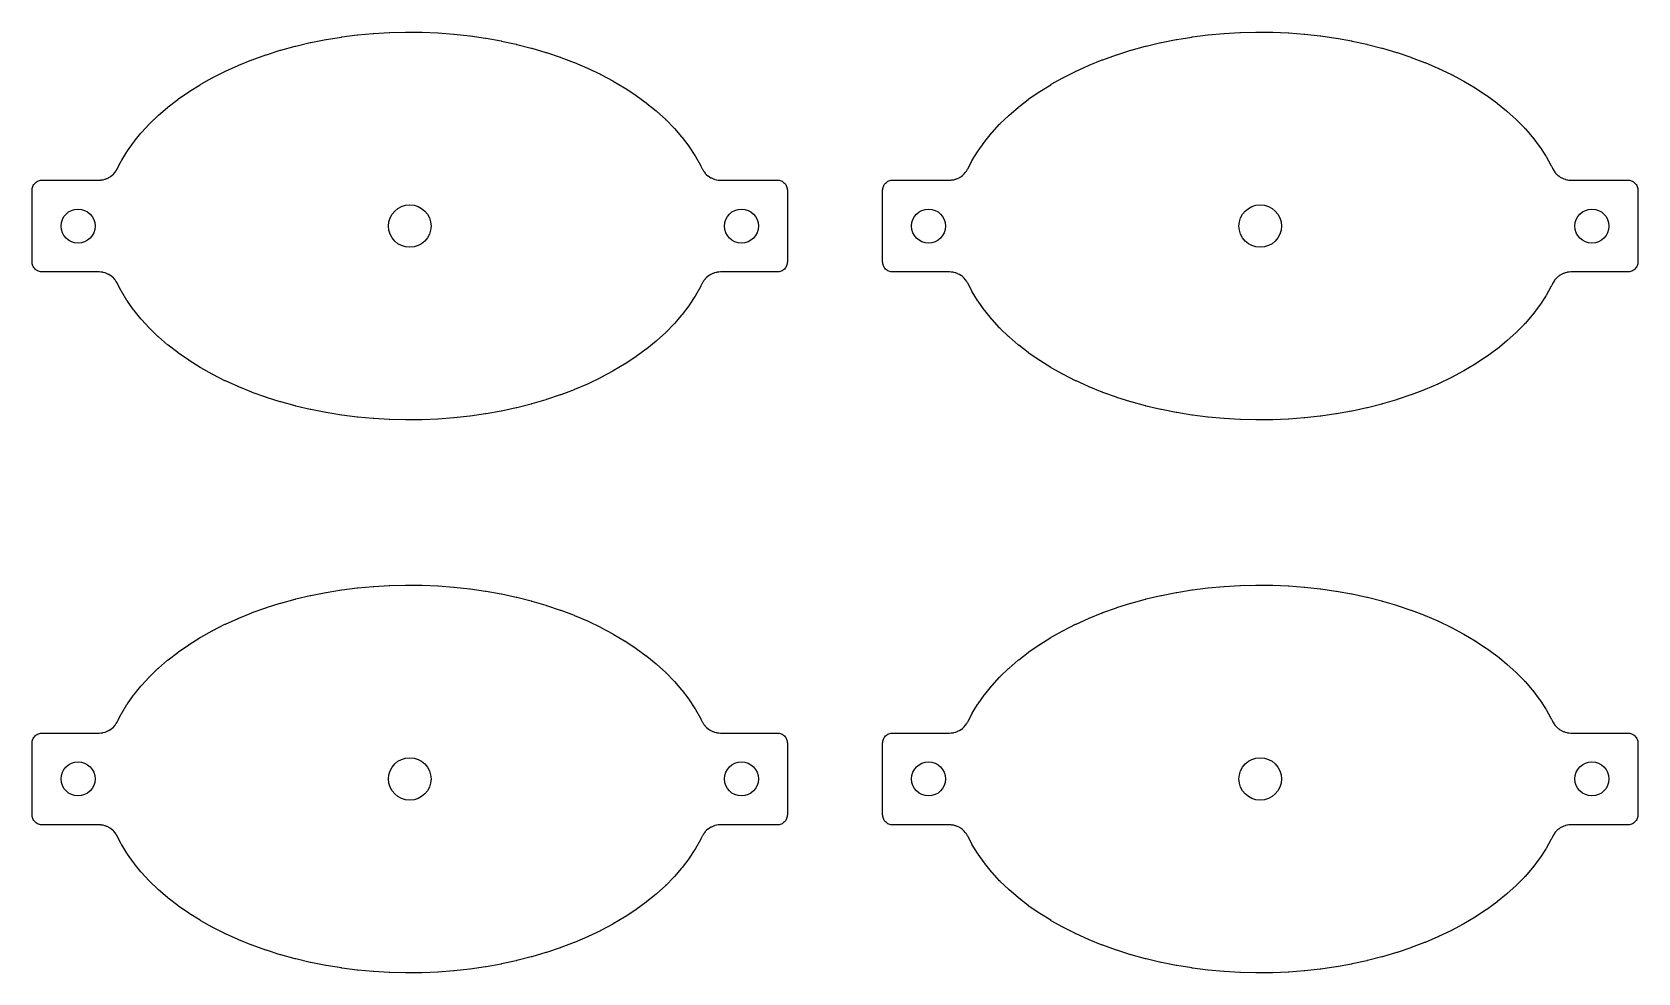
# Model space of a CAD drawing. Header units: millimetres. Extents: x 11 to 299, y 12 to 123.
# Drawn here: x 10.6 to 199.4, y 12.2 to 122.8 of the extents above; entities that cross this region are included whole.
import ezdxf

# ---------------------------------------------------------------- set-up
doc = ezdxf.new("R2010")
doc.units = ezdxf.units.MM
doc.layers.add('CUT', color=1, linetype='Continuous')

msp = doc.modelspace()

# ---------------------------------------------------------------- linework, layer by layer
at = {"layer": 'CUT'}
for points in [[(11.8, 94.6), (11.68, 94.61), (11.57, 94.62), (11.45, 94.65), (11.34, 94.69), (11.23, 94.74), (11.13, 94.8), (11.04, 94.87), (10.95, 94.95), (10.87, 95.04), (10.8, 95.13), (10.74, 95.23), (10.69, 95.34), (10.65, 95.45), (10.62, 95.57), (10.61, 95.68), (10.6, 95.8), (10.6, 104.2), (10.61, 104.32), (10.62, 104.43), (10.65, 104.55), (10.69, 104.66), (10.74, 104.77), (10.8, 104.87), (10.87, 104.96), (10.95, 105.05), (11.04, 105.13), (11.13, 105.2), (11.23, 105.26), (11.34, 105.31), (11.45, 105.35), (11.57, 105.38), (11.68, 105.39), (11.8, 105.4), (18.45, 105.4), (18.48, 105.4), (18.67, 105.41), (18.73, 105.42), (18.91, 105.44), (18.97, 105.45), (19.14, 105.5), (19.2, 105.52), (19.36, 105.58), (19.42, 105.6), (19.58, 105.68), (19.63, 105.71), (19.79, 105.8), (19.83, 105.83), (19.98, 105.94), (20.02, 105.98), (20.15, 106.1), (20.2, 106.14), (20.31, 106.28), (20.35, 106.32), (20.46, 106.47), (20.49, 106.52), (20.59, 106.68), (20.6, 106.71), (21.07, 107.62), (21.09, 107.65), (21.11, 107.69), (21.13, 107.73), (21.75, 108.74), (21.78, 108.78), (21.8, 108.81), (21.82, 108.84), (22.53, 109.84), (22.55, 109.88), (22.58, 109.91), (22.6, 109.94), (23.4, 110.92), (23.42, 110.95), (23.45, 110.98), (23.47, 111), (24.36, 111.96), (24.38, 111.99), (24.41, 112.01), (24.43, 112.04), (25.4, 112.97), (25.42, 113), (25.45, 113.02), (25.47, 113.04), (26.52, 113.95), (26.55, 113.97), (26.57, 113.99), (26.6, 114.01), (27.73, 114.88), (27.75, 114.9), (27.78, 114.92), (27.8, 114.94), (29.01, 115.77), (29.03, 115.79), (29.06, 115.81), (29.08, 115.82), (30.36, 116.62), (30.39, 116.64), (30.41, 116.65), (30.43, 116.67), (31.78, 117.42), (31.81, 117.44), (31.83, 117.45), (31.85, 117.46), (33.27, 118.18), (33.29, 118.19), (33.32, 118.2), (33.34, 118.21), (34.82, 118.88), (34.84, 118.89), (34.86, 118.9), (34.89, 118.91), (36.42, 119.53), (36.44, 119.54), (36.47, 119.55), (36.49, 119.55), (38.08, 120.12), (38.1, 120.13), (38.12, 120.14), (38.14, 120.14), (39.78, 120.66), (39.8, 120.67), (39.82, 120.67), (39.84, 120.68), (41.52, 121.14), (41.54, 121.15), (41.56, 121.15), (41.59, 121.16), (43.3, 121.56), (43.32, 121.57), (43.35, 121.57), (43.37, 121.58), (45.12, 121.92), (45.14, 121.93), (45.16, 121.93), (45.18, 121.93), (46.96, 122.22), (46.98, 122.23), (47, 122.23), (47.02, 122.23), (48.82, 122.46), (48.84, 122.46), (48.86, 122.47), (48.88, 122.47), (50.7, 122.64), (50.72, 122.64), (50.74, 122.64), (50.76, 122.64), (52.6, 122.75), (52.62, 122.75), (52.64, 122.75), (52.66, 122.75), (54.49, 122.8), (54.51, 122.8), (54.53, 122.8), (54.55, 122.8), (56.4, 122.78), (56.42, 122.78), (56.44, 122.78), (56.46, 122.78), (58.29, 122.7), (58.31, 122.7), (58.33, 122.7), (58.35, 122.7), (60.18, 122.56), (60.2, 122.56), (60.22, 122.56), (60.24, 122.56), (62.05, 122.36), (62.07, 122.36), (62.09, 122.35), (62.11, 122.35), (63.9, 122.09), (63.92, 122.09), (63.94, 122.08), (63.97, 122.08), (65.73, 121.76), (65.75, 121.76), (65.77, 121.75), (65.79, 121.75), (67.53, 121.37), (67.55, 121.37), (67.57, 121.36), (67.59, 121.36), (69.29, 120.93), (69.31, 120.92), (69.33, 120.91), (69.36, 120.91), (71.01, 120.42), (71.04, 120.41), (71.06, 120.41), (71.08, 120.4), (72.69, 119.86), (72.71, 119.85), (72.74, 119.84), (72.76, 119.83), (74.32, 119.24), (74.34, 119.23), (74.36, 119.22), (74.39, 119.21), (75.89, 118.57), (75.92, 118.56), (75.94, 118.55), (75.96, 118.53), (77.41, 117.84), (77.43, 117.83), (77.46, 117.82), (77.48, 117.81), (78.86, 117.07), (78.89, 117.06), (78.91, 117.04), (78.93, 117.03), (80.25, 116.25), (80.27, 116.24), (80.3, 116.22), (80.32, 116.2), (81.57, 115.38), (81.59, 115.37), (81.62, 115.35), (81.64, 115.33), (82.81, 114.48), (82.83, 114.46), (82.86, 114.44), (82.88, 114.42), (83.97, 113.53), (84, 113.51), (84.02, 113.49), (84.05, 113.47), (85.06, 112.55), (85.08, 112.52), (85.11, 112.5), (85.13, 112.47), (86.06, 111.53), (86.08, 111.5), (86.11, 111.47), (86.13, 111.45), (86.97, 110.47), (87, 110.45), (87.02, 110.42), (87.05, 110.39), (87.8, 109.39), (87.82, 109.36), (87.85, 109.33), (87.87, 109.3), (88.53, 108.29), (88.56, 108.25), (88.58, 108.22), (88.6, 108.18), (89.18, 107.16), (89.2, 107.12), (89.22, 107.08), (89.24, 107.04), (89.36, 106.79), (89.37, 106.76), (89.46, 106.6), (89.48, 106.55), (89.58, 106.41), (89.61, 106.37), (89.72, 106.23), (89.75, 106.19), (89.87, 106.07), (89.91, 106.03), (90.04, 105.92), (90.09, 105.89), (90.23, 105.79), (90.27, 105.76), (90.42, 105.68), (90.47, 105.65), (90.62, 105.58), (90.68, 105.56), (90.84, 105.5), (90.89, 105.49), (91.06, 105.45), (91.11, 105.44), (91.28, 105.41), (91.34, 105.41), (91.52, 105.4), (91.55, 105.4), (98.2, 105.4), (98.32, 105.39), (98.43, 105.38), (98.55, 105.35), (98.66, 105.31), (98.77, 105.26), (98.87, 105.2), (98.96, 105.13), (99.05, 105.05), (99.13, 104.96), (99.2, 104.87), (99.26, 104.77), (99.31, 104.66), (99.35, 104.55), (99.38, 104.43), (99.39, 104.32), (99.4, 104.2), (99.4, 95.8), (99.39, 95.68), (99.38, 95.57), (99.35, 95.45), (99.31, 95.34), (99.26, 95.23), (99.2, 95.13), (99.13, 95.04), (99.05, 94.95), (98.96, 94.87), (98.87, 94.8), (98.77, 94.74), (98.66, 94.69), (98.55, 94.65), (98.43, 94.62), (98.32, 94.61), (98.2, 94.6), (91.55, 94.6), (91.52, 94.6), (91.34, 94.59), (91.28, 94.59), (91.11, 94.56), (91.06, 94.55), (90.89, 94.51), (90.84, 94.5), (90.68, 94.44), (90.62, 94.42), (90.47, 94.35), (90.42, 94.32), (90.27, 94.24), (90.23, 94.21), (90.09, 94.11), (90.04, 94.08), (89.91, 93.97), (89.87, 93.93), (89.75, 93.81), (89.72, 93.77), (89.61, 93.63), (89.58, 93.59), (89.48, 93.45), (89.46, 93.4), (89.37, 93.24), (89.36, 93.21), (89.24, 92.96), (89.22, 92.92), (89.2, 92.88), (89.18, 92.84), (88.6, 91.82), (88.58, 91.78), (88.56, 91.75), (88.53, 91.71), (87.87, 90.7), (87.85, 90.67), (87.82, 90.64), (87.8, 90.61), (87.05, 89.61), (87.02, 89.58), (87, 89.55), (86.97, 89.53), (86.13, 88.55), (86.11, 88.53), (86.08, 88.5), (86.06, 88.47), (85.13, 87.53), (85.11, 87.5), (85.08, 87.48), (85.06, 87.45), (84.05, 86.53), (84.02, 86.51), (84, 86.49), (83.97, 86.47), (82.88, 85.58), (82.86, 85.56), (82.83, 85.54), (82.81, 85.52), (81.64, 84.67), (81.62, 84.65), (81.59, 84.63), (81.57, 84.62), (80.32, 83.8), (80.3, 83.78), (80.27, 83.76), (80.25, 83.75), (78.93, 82.97), (78.91, 82.96), (78.89, 82.94), (78.86, 82.93), (77.48, 82.19), (77.46, 82.18), (77.43, 82.17), (77.41, 82.16), (75.96, 81.47), (75.94, 81.45), (75.92, 81.44), (75.89, 81.43), (74.39, 80.79), (74.36, 80.78), (74.34, 80.77), (74.32, 80.76), (72.76, 80.17), (72.74, 80.16), (72.71, 80.15), (72.69, 80.14), (71.08, 79.6), (71.06, 79.59), (71.04, 79.59), (71.01, 79.58), (69.36, 79.09), (69.33, 79.09), (69.31, 79.08), (69.29, 79.07), (67.59, 78.64), (67.57, 78.64), (67.55, 78.63), (67.53, 78.63), (65.79, 78.25), (65.77, 78.25), (65.75, 78.24), (65.73, 78.24), (63.97, 77.92), (63.94, 77.92), (63.92, 77.91), (63.9, 77.91), (62.11, 77.65), (62.09, 77.65), (62.07, 77.64), (62.05, 77.64), (60.24, 77.44), (60.22, 77.44), (60.2, 77.44), (60.18, 77.44), (58.35, 77.3), (58.33, 77.3), (58.31, 77.3), (58.29, 77.3), (56.46, 77.22), (56.44, 77.22), (56.42, 77.22), (56.4, 77.22), (54.55, 77.2), (54.53, 77.2), (54.51, 77.2), (54.49, 77.2), (52.66, 77.25), (52.64, 77.25), (52.62, 77.25), (52.6, 77.25), (50.76, 77.36), (50.74, 77.36), (50.72, 77.36), (50.7, 77.36), (48.88, 77.53), (48.86, 77.53), (48.84, 77.54), (48.82, 77.54), (47.02, 77.77), (47, 77.77), (46.98, 77.77), (46.96, 77.78), (45.18, 78.07), (45.16, 78.07), (45.14, 78.07), (45.12, 78.08), (43.37, 78.42), (43.35, 78.43), (43.32, 78.43), (43.3, 78.44), (41.59, 78.84), (41.56, 78.85), (41.54, 78.85), (41.52, 78.86), (39.84, 79.32), (39.82, 79.33), (39.8, 79.33), (39.78, 79.34), (38.14, 79.86), (38.12, 79.86), (38.1, 79.87), (38.08, 79.88), (36.49, 80.45), (36.47, 80.45), (36.44, 80.46), (36.42, 80.47), (34.89, 81.09), (34.86, 81.1), (34.84, 81.11), (34.82, 81.12), (33.34, 81.79), (33.32, 81.8), (33.29, 81.81), (33.27, 81.82), (31.85, 82.54), (31.83, 82.55), (31.81, 82.56), (31.78, 82.58), (30.43, 83.33), (30.41, 83.35), (30.39, 83.36), (30.36, 83.38), (29.08, 84.18), (29.06, 84.19), (29.03, 84.21), (29.01, 84.23), (27.8, 85.06), (27.78, 85.08), (27.75, 85.1), (27.73, 85.12), (26.6, 85.99), (26.57, 86.01), (26.55, 86.03), (26.52, 86.05), (25.47, 86.96), (25.45, 86.98), (25.42, 87), (25.4, 87.03), (24.43, 87.96), (24.41, 87.99), (24.38, 88.01), (24.36, 88.04), (23.47, 89), (23.45, 89.02), (23.42, 89.05), (23.4, 89.08), (22.6, 90.06), (22.58, 90.09), (22.55, 90.12), (22.53, 90.16), (21.82, 91.16), (21.8, 91.19), (21.78, 91.22), (21.75, 91.26), (21.13, 92.27), (21.11, 92.31), (21.09, 92.35), (21.07, 92.38), (20.6, 93.29), (20.59, 93.32), (20.49, 93.48), (20.46, 93.53), (20.35, 93.68), (20.31, 93.72), (20.2, 93.86), (20.15, 93.9), (20.02, 94.02), (19.98, 94.06), (19.83, 94.17), (19.79, 94.2), (19.63, 94.29), (19.58, 94.32), (19.42, 94.4), (19.36, 94.42), (19.2, 94.48), (19.14, 94.5), (18.97, 94.55), (18.91, 94.56), (18.73, 94.58), (18.67, 94.59), (18.48, 94.6), (18.45, 94.6), (11.8, 94.6)], [(111.8, 94.6), (111.68, 94.61), (111.57, 94.62), (111.45, 94.65), (111.34, 94.69), (111.23, 94.74), (111.13, 94.8), (111.04, 94.87), (110.95, 94.95), (110.87, 95.04), (110.8, 95.13), (110.74, 95.23), (110.69, 95.34), (110.65, 95.45), (110.62, 95.57), (110.61, 95.68), (110.6, 95.8), (110.6, 104.2), (110.61, 104.32), (110.62, 104.43), (110.65, 104.55), (110.69, 104.66), (110.74, 104.77), (110.8, 104.87), (110.87, 104.96), (110.95, 105.05), (111.04, 105.13), (111.13, 105.2), (111.23, 105.26), (111.34, 105.31), (111.45, 105.35), (111.57, 105.38), (111.68, 105.39), (111.8, 105.4), (118.45, 105.4), (118.48, 105.4), (118.67, 105.41), (118.73, 105.42), (118.91, 105.44), (118.97, 105.45), (119.14, 105.5), (119.2, 105.52), (119.36, 105.58), (119.42, 105.6), (119.58, 105.68), (119.63, 105.71), (119.79, 105.8), (119.83, 105.83), (119.98, 105.94), (120.02, 105.98), (120.15, 106.1), (120.2, 106.14), (120.31, 106.28), (120.35, 106.32), (120.46, 106.47), (120.49, 106.52), (120.59, 106.68), (120.6, 106.71), (121.07, 107.62), (121.09, 107.65), (121.11, 107.69), (121.13, 107.73), (121.75, 108.74), (121.78, 108.78), (121.8, 108.81), (121.82, 108.84), (122.53, 109.84), (122.55, 109.88), (122.58, 109.91), (122.6, 109.94), (123.4, 110.92), (123.42, 110.95), (123.45, 110.98), (123.47, 111), (124.36, 111.96), (124.38, 111.99), (124.41, 112.01), (124.43, 112.04), (125.4, 112.97), (125.42, 113), (125.45, 113.02), (125.47, 113.04), (126.52, 113.95), (126.55, 113.97), (126.57, 113.99), (126.6, 114.01), (127.73, 114.88), (127.75, 114.9), (127.78, 114.92), (127.8, 114.94), (129.01, 115.77), (129.03, 115.79), (129.06, 115.81), (129.08, 115.82), (130.36, 116.62), (130.39, 116.64), (130.41, 116.65), (130.43, 116.67), (131.78, 117.42), (131.81, 117.44), (131.83, 117.45), (131.85, 117.46), (133.27, 118.18), (133.29, 118.19), (133.32, 118.2), (133.34, 118.21), (134.82, 118.88), (134.84, 118.89), (134.86, 118.9), (134.89, 118.91), (136.42, 119.53), (136.44, 119.54), (136.47, 119.55), (136.49, 119.55), (138.08, 120.12), (138.1, 120.13), (138.12, 120.14), (138.14, 120.14), (139.78, 120.66), (139.8, 120.67), (139.82, 120.67), (139.84, 120.68), (141.52, 121.14), (141.54, 121.15), (141.56, 121.15), (141.59, 121.16), (143.3, 121.56), (143.32, 121.57), (143.35, 121.57), (143.37, 121.58), (145.12, 121.92), (145.14, 121.93), (145.16, 121.93), (145.18, 121.93), (146.96, 122.22), (146.98, 122.23), (147, 122.23), (147.02, 122.23), (148.82, 122.46), (148.84, 122.46), (148.86, 122.47), (148.88, 122.47), (150.7, 122.64), (150.72, 122.64), (150.74, 122.64), (150.76, 122.64), (152.6, 122.75), (152.62, 122.75), (152.64, 122.75), (152.66, 122.75), (154.49, 122.8), (154.51, 122.8), (154.53, 122.8), (154.55, 122.8), (156.4, 122.78), (156.42, 122.78), (156.44, 122.78), (156.46, 122.78), (158.29, 122.7), (158.31, 122.7), (158.33, 122.7), (158.35, 122.7), (160.18, 122.56), (160.2, 122.56), (160.22, 122.56), (160.24, 122.56), (162.05, 122.36), (162.07, 122.36), (162.09, 122.35), (162.11, 122.35), (163.9, 122.09), (163.92, 122.09), (163.94, 122.08), (163.97, 122.08), (165.73, 121.76), (165.75, 121.76), (165.77, 121.75), (165.79, 121.75), (167.53, 121.37), (167.55, 121.37), (167.57, 121.36), (167.59, 121.36), (169.29, 120.93), (169.31, 120.92), (169.33, 120.91), (169.36, 120.91), (171.01, 120.42), (171.04, 120.41), (171.06, 120.41), (171.08, 120.4), (172.69, 119.86), (172.71, 119.85), (172.74, 119.84), (172.76, 119.83), (174.32, 119.24), (174.34, 119.23), (174.36, 119.22), (174.39, 119.21), (175.89, 118.57), (175.92, 118.56), (175.94, 118.55), (175.96, 118.53), (177.41, 117.84), (177.43, 117.83), (177.46, 117.82), (177.48, 117.81), (178.86, 117.07), (178.89, 117.06), (178.91, 117.04), (178.93, 117.03), (180.25, 116.25), (180.27, 116.24), (180.3, 116.22), (180.32, 116.2), (181.57, 115.38), (181.59, 115.37), (181.62, 115.35), (181.64, 115.33), (182.81, 114.48), (182.83, 114.46), (182.86, 114.44), (182.88, 114.42), (183.97, 113.53), (184, 113.51), (184.02, 113.49), (184.05, 113.47), (185.06, 112.55), (185.08, 112.52), (185.11, 112.5), (185.13, 112.47), (186.06, 111.53), (186.08, 111.5), (186.11, 111.47), (186.13, 111.45), (186.97, 110.47), (187, 110.45), (187.02, 110.42), (187.05, 110.39), (187.8, 109.39), (187.82, 109.36), (187.85, 109.33), (187.87, 109.3), (188.53, 108.29), (188.56, 108.25), (188.58, 108.22), (188.6, 108.18), (189.18, 107.16), (189.2, 107.12), (189.22, 107.08), (189.24, 107.04), (189.36, 106.79), (189.37, 106.76), (189.46, 106.6), (189.48, 106.55), (189.58, 106.41), (189.61, 106.37), (189.72, 106.23), (189.75, 106.19), (189.87, 106.07), (189.91, 106.03), (190.04, 105.92), (190.09, 105.89), (190.23, 105.79), (190.27, 105.76), (190.42, 105.68), (190.47, 105.65), (190.62, 105.58), (190.68, 105.56), (190.84, 105.5), (190.89, 105.49), (191.06, 105.45), (191.11, 105.44), (191.28, 105.41), (191.34, 105.41), (191.52, 105.4), (191.55, 105.4), (198.2, 105.4), (198.32, 105.39), (198.43, 105.38), (198.55, 105.35), (198.66, 105.31), (198.77, 105.26), (198.87, 105.2), (198.96, 105.13), (199.05, 105.05), (199.13, 104.96), (199.2, 104.87), (199.26, 104.77), (199.31, 104.66), (199.35, 104.55), (199.38, 104.43), (199.39, 104.32), (199.4, 104.2), (199.4, 95.8), (199.39, 95.68), (199.38, 95.57), (199.35, 95.45), (199.31, 95.34), (199.26, 95.23), (199.2, 95.13), (199.13, 95.04), (199.05, 94.95), (198.96, 94.87), (198.87, 94.8), (198.77, 94.74), (198.66, 94.69), (198.55, 94.65), (198.43, 94.62), (198.32, 94.61), (198.2, 94.6), (191.55, 94.6), (191.52, 94.6), (191.34, 94.59), (191.28, 94.59), (191.11, 94.56), (191.06, 94.55), (190.89, 94.51), (190.84, 94.5), (190.68, 94.44), (190.62, 94.42), (190.47, 94.35), (190.42, 94.32), (190.27, 94.24), (190.23, 94.21), (190.09, 94.11), (190.04, 94.08), (189.91, 93.97), (189.87, 93.93), (189.75, 93.81), (189.72, 93.77), (189.61, 93.63), (189.58, 93.59), (189.48, 93.45), (189.46, 93.4), (189.37, 93.24), (189.36, 93.21), (189.24, 92.96), (189.22, 92.92), (189.2, 92.88), (189.18, 92.84), (188.6, 91.82), (188.58, 91.78), (188.56, 91.75), (188.53, 91.71), (187.87, 90.7), (187.85, 90.67), (187.82, 90.64), (187.8, 90.61), (187.05, 89.61), (187.02, 89.58), (187, 89.55), (186.97, 89.53), (186.13, 88.55), (186.11, 88.53), (186.08, 88.5), (186.06, 88.47), (185.13, 87.53), (185.11, 87.5), (185.08, 87.48), (185.06, 87.45), (184.05, 86.53), (184.02, 86.51), (184, 86.49), (183.97, 86.47), (182.88, 85.58), (182.86, 85.56), (182.83, 85.54), (182.81, 85.52), (181.64, 84.67), (181.62, 84.65), (181.59, 84.63), (181.57, 84.62), (180.32, 83.8), (180.3, 83.78), (180.27, 83.76), (180.25, 83.75), (178.93, 82.97), (178.91, 82.96), (178.89, 82.94), (178.86, 82.93), (177.48, 82.19), (177.46, 82.18), (177.43, 82.17), (177.41, 82.16), (175.96, 81.47), (175.94, 81.45), (175.92, 81.44), (175.89, 81.43), (174.39, 80.79), (174.36, 80.78), (174.34, 80.77), (174.32, 80.76), (172.76, 80.17), (172.74, 80.16), (172.71, 80.15), (172.69, 80.14), (171.08, 79.6), (171.06, 79.59), (171.04, 79.59), (171.01, 79.58), (169.36, 79.09), (169.33, 79.09), (169.31, 79.08), (169.29, 79.07), (167.59, 78.64), (167.57, 78.64), (167.55, 78.63), (167.53, 78.63), (165.79, 78.25), (165.77, 78.25), (165.75, 78.24), (165.73, 78.24), (163.97, 77.92), (163.94, 77.92), (163.92, 77.91), (163.9, 77.91), (162.11, 77.65), (162.09, 77.65), (162.07, 77.64), (162.05, 77.64), (160.24, 77.44), (160.22, 77.44), (160.2, 77.44), (160.18, 77.44), (158.35, 77.3), (158.33, 77.3), (158.31, 77.3), (158.29, 77.3), (156.46, 77.22), (156.44, 77.22), (156.42, 77.22), (156.4, 77.22), (154.55, 77.2), (154.53, 77.2), (154.51, 77.2), (154.49, 77.2), (152.66, 77.25), (152.64, 77.25), (152.62, 77.25), (152.6, 77.25), (150.76, 77.36), (150.74, 77.36), (150.72, 77.36), (150.7, 77.36), (148.88, 77.53), (148.86, 77.53), (148.84, 77.54), (148.82, 77.54), (147.02, 77.77), (147, 77.77), (146.98, 77.77), (146.96, 77.78), (145.18, 78.07), (145.16, 78.07), (145.14, 78.07), (145.12, 78.08), (143.37, 78.42), (143.35, 78.43), (143.32, 78.43), (143.3, 78.44), (141.59, 78.84), (141.56, 78.85), (141.54, 78.85), (141.52, 78.86), (139.84, 79.32), (139.82, 79.33), (139.8, 79.33), (139.78, 79.34), (138.14, 79.86), (138.12, 79.86), (138.1, 79.87), (138.08, 79.88), (136.49, 80.45), (136.47, 80.45), (136.44, 80.46), (136.42, 80.47), (134.89, 81.09), (134.86, 81.1), (134.84, 81.11), (134.82, 81.12), (133.34, 81.79), (133.32, 81.8), (133.29, 81.81), (133.27, 81.82), (131.85, 82.54), (131.83, 82.55), (131.81, 82.56), (131.78, 82.58), (130.43, 83.33), (130.41, 83.35), (130.39, 83.36), (130.36, 83.38), (129.08, 84.18), (129.06, 84.19), (129.03, 84.21), (129.01, 84.23), (127.8, 85.06), (127.78, 85.08), (127.75, 85.1), (127.73, 85.12), (126.6, 85.99), (126.57, 86.01), (126.55, 86.03), (126.52, 86.05), (125.47, 86.96), (125.45, 86.98), (125.42, 87), (125.4, 87.03), (124.43, 87.96), (124.41, 87.99), (124.38, 88.01), (124.36, 88.04), (123.47, 89), (123.45, 89.02), (123.42, 89.05), (123.4, 89.08), (122.6, 90.06), (122.58, 90.09), (122.55, 90.12), (122.53, 90.16), (121.82, 91.16), (121.8, 91.19), (121.78, 91.22), (121.75, 91.26), (121.13, 92.27), (121.11, 92.31), (121.09, 92.35), (121.07, 92.38), (120.6, 93.29), (120.59, 93.32), (120.49, 93.48), (120.46, 93.53), (120.35, 93.68), (120.31, 93.72), (120.2, 93.86), (120.15, 93.9), (120.02, 94.02), (119.98, 94.06), (119.83, 94.17), (119.79, 94.2), (119.63, 94.29), (119.58, 94.32), (119.42, 94.4), (119.36, 94.42), (119.2, 94.48), (119.14, 94.5), (118.97, 94.55), (118.91, 94.56), (118.73, 94.58), (118.67, 94.59), (118.48, 94.6), (118.45, 94.6), (111.8, 94.6)], [(11.8, 29.6), (11.68, 29.61), (11.57, 29.62), (11.45, 29.65), (11.34, 29.69), (11.23, 29.74), (11.13, 29.8), (11.04, 29.87), (10.95, 29.95), (10.87, 30.04), (10.8, 30.13), (10.74, 30.23), (10.69, 30.34), (10.65, 30.45), (10.62, 30.57), (10.61, 30.68), (10.6, 30.8), (10.6, 39.2), (10.61, 39.32), (10.62, 39.43), (10.65, 39.55), (10.69, 39.66), (10.74, 39.77), (10.8, 39.87), (10.87, 39.96), (10.95, 40.05), (11.04, 40.13), (11.13, 40.2), (11.23, 40.26), (11.34, 40.31), (11.45, 40.35), (11.57, 40.38), (11.68, 40.39), (11.8, 40.4), (18.45, 40.4), (18.48, 40.4), (18.67, 40.41), (18.73, 40.42), (18.91, 40.44), (18.97, 40.45), (19.14, 40.5), (19.2, 40.52), (19.36, 40.58), (19.42, 40.6), (19.58, 40.68), (19.63, 40.71), (19.79, 40.8), (19.83, 40.83), (19.98, 40.94), (20.02, 40.98), (20.15, 41.1), (20.2, 41.14), (20.31, 41.28), (20.35, 41.32), (20.46, 41.47), (20.49, 41.52), (20.59, 41.68), (20.6, 41.71), (21.07, 42.62), (21.09, 42.65), (21.11, 42.69), (21.13, 42.73), (21.75, 43.74), (21.78, 43.78), (21.8, 43.81), (21.82, 43.84), (22.53, 44.84), (22.55, 44.88), (22.58, 44.91), (22.6, 44.94), (23.4, 45.92), (23.42, 45.95), (23.45, 45.98), (23.47, 46), (24.36, 46.96), (24.38, 46.99), (24.41, 47.01), (24.43, 47.04), (25.4, 47.97), (25.42, 48), (25.45, 48.02), (25.47, 48.04), (26.52, 48.95), (26.55, 48.97), (26.57, 48.99), (26.6, 49.01), (27.73, 49.88), (27.75, 49.9), (27.78, 49.92), (27.8, 49.94), (29.01, 50.77), (29.03, 50.79), (29.06, 50.81), (29.08, 50.82), (30.36, 51.62), (30.39, 51.64), (30.41, 51.65), (30.43, 51.67), (31.78, 52.42), (31.81, 52.44), (31.83, 52.45), (31.85, 52.46), (33.27, 53.18), (33.29, 53.19), (33.32, 53.2), (33.34, 53.21), (34.82, 53.88), (34.84, 53.89), (34.86, 53.9), (34.89, 53.91), (36.42, 54.53), (36.44, 54.54), (36.47, 54.55), (36.49, 54.55), (38.08, 55.12), (38.1, 55.13), (38.12, 55.14), (38.14, 55.14), (39.78, 55.66), (39.8, 55.67), (39.82, 55.67), (39.84, 55.68), (41.52, 56.14), (41.54, 56.15), (41.56, 56.15), (41.59, 56.16), (43.3, 56.56), (43.32, 56.57), (43.35, 56.57), (43.37, 56.58), (45.12, 56.92), (45.14, 56.93), (45.16, 56.93), (45.18, 56.93), (46.96, 57.22), (46.98, 57.23), (47, 57.23), (47.02, 57.23), (48.82, 57.46), (48.84, 57.46), (48.86, 57.47), (48.88, 57.47), (50.7, 57.64), (50.72, 57.64), (50.74, 57.64), (50.76, 57.64), (52.6, 57.75), (52.62, 57.75), (52.64, 57.75), (52.66, 57.75), (54.49, 57.8), (54.51, 57.8), (54.53, 57.8), (54.55, 57.8), (56.4, 57.78), (56.42, 57.78), (56.44, 57.78), (56.46, 57.78), (58.29, 57.7), (58.31, 57.7), (58.33, 57.7), (58.35, 57.7), (60.18, 57.56), (60.2, 57.56), (60.22, 57.56), (60.24, 57.56), (62.05, 57.36), (62.07, 57.36), (62.09, 57.35), (62.11, 57.35), (63.9, 57.09), (63.92, 57.09), (63.94, 57.08), (63.97, 57.08), (65.73, 56.76), (65.75, 56.76), (65.77, 56.75), (65.79, 56.75), (67.53, 56.37), (67.55, 56.37), (67.57, 56.36), (67.59, 56.36), (69.29, 55.93), (69.31, 55.92), (69.33, 55.91), (69.36, 55.91), (71.01, 55.42), (71.04, 55.41), (71.06, 55.41), (71.08, 55.4), (72.69, 54.86), (72.71, 54.85), (72.74, 54.84), (72.76, 54.83), (74.32, 54.24), (74.34, 54.23), (74.36, 54.22), (74.39, 54.21), (75.89, 53.57), (75.92, 53.56), (75.94, 53.55), (75.96, 53.53), (77.41, 52.84), (77.43, 52.83), (77.46, 52.82), (77.48, 52.81), (78.86, 52.07), (78.89, 52.06), (78.91, 52.04), (78.93, 52.03), (80.25, 51.25), (80.27, 51.24), (80.3, 51.22), (80.32, 51.2), (81.57, 50.38), (81.59, 50.37), (81.62, 50.35), (81.64, 50.33), (82.81, 49.48), (82.83, 49.46), (82.86, 49.44), (82.88, 49.42), (83.97, 48.53), (84, 48.51), (84.02, 48.49), (84.05, 48.47), (85.06, 47.55), (85.08, 47.52), (85.11, 47.5), (85.13, 47.47), (86.06, 46.53), (86.08, 46.5), (86.11, 46.47), (86.13, 46.45), (86.97, 45.47), (87, 45.45), (87.02, 45.42), (87.05, 45.39), (87.8, 44.39), (87.82, 44.36), (87.85, 44.33), (87.87, 44.3), (88.53, 43.29), (88.56, 43.25), (88.58, 43.22), (88.6, 43.18), (89.18, 42.16), (89.2, 42.12), (89.22, 42.08), (89.24, 42.04), (89.36, 41.79), (89.37, 41.76), (89.46, 41.6), (89.48, 41.55), (89.58, 41.41), (89.61, 41.37), (89.72, 41.23), (89.75, 41.19), (89.87, 41.07), (89.91, 41.03), (90.04, 40.92), (90.09, 40.89), (90.23, 40.79), (90.27, 40.76), (90.42, 40.68), (90.47, 40.65), (90.62, 40.58), (90.68, 40.56), (90.84, 40.5), (90.89, 40.49), (91.06, 40.45), (91.11, 40.44), (91.28, 40.41), (91.34, 40.41), (91.52, 40.4), (91.55, 40.4), (98.2, 40.4), (98.32, 40.39), (98.43, 40.38), (98.55, 40.35), (98.66, 40.31), (98.77, 40.26), (98.87, 40.2), (98.96, 40.13), (99.05, 40.05), (99.13, 39.96), (99.2, 39.87), (99.26, 39.77), (99.31, 39.66), (99.35, 39.55), (99.38, 39.43), (99.39, 39.32), (99.4, 39.2), (99.4, 30.8), (99.39, 30.68), (99.38, 30.57), (99.35, 30.45), (99.31, 30.34), (99.26, 30.23), (99.2, 30.13), (99.13, 30.04), (99.05, 29.95), (98.96, 29.87), (98.87, 29.8), (98.77, 29.74), (98.66, 29.69), (98.55, 29.65), (98.43, 29.62), (98.32, 29.61), (98.2, 29.6), (91.55, 29.6), (91.52, 29.6), (91.34, 29.59), (91.28, 29.59), (91.11, 29.56), (91.06, 29.55), (90.89, 29.51), (90.84, 29.5), (90.68, 29.44), (90.62, 29.42), (90.47, 29.35), (90.42, 29.32), (90.27, 29.24), (90.23, 29.21), (90.09, 29.11), (90.04, 29.08), (89.91, 28.97), (89.87, 28.93), (89.75, 28.81), (89.72, 28.77), (89.61, 28.63), (89.58, 28.59), (89.48, 28.45), (89.46, 28.4), (89.37, 28.24), (89.36, 28.21), (89.24, 27.96), (89.22, 27.92), (89.2, 27.88), (89.18, 27.84), (88.6, 26.82), (88.58, 26.78), (88.56, 26.75), (88.53, 26.71), (87.87, 25.7), (87.85, 25.67), (87.82, 25.64), (87.8, 25.61), (87.05, 24.61), (87.02, 24.58), (87, 24.55), (86.97, 24.53), (86.13, 23.55), (86.11, 23.53), (86.08, 23.5), (86.06, 23.47), (85.13, 22.53), (85.11, 22.5), (85.08, 22.48), (85.06, 22.45), (84.05, 21.53), (84.02, 21.51), (84, 21.49), (83.97, 21.47), (82.88, 20.58), (82.86, 20.56), (82.83, 20.54), (82.81, 20.52), (81.64, 19.67), (81.62, 19.65), (81.59, 19.63), (81.57, 19.62), (80.32, 18.8), (80.3, 18.78), (80.27, 18.76), (80.25, 18.75), (78.93, 17.97), (78.91, 17.96), (78.89, 17.94), (78.86, 17.93), (77.48, 17.19), (77.46, 17.18), (77.43, 17.17), (77.41, 17.16), (75.96, 16.47), (75.94, 16.45), (75.92, 16.44), (75.89, 16.43), (74.39, 15.79), (74.36, 15.78), (74.34, 15.77), (74.32, 15.76), (72.76, 15.17), (72.74, 15.16), (72.71, 15.15), (72.69, 15.14), (71.08, 14.6), (71.06, 14.59), (71.04, 14.59), (71.01, 14.58), (69.36, 14.09), (69.33, 14.09), (69.31, 14.08), (69.29, 14.07), (67.59, 13.64), (67.57, 13.64), (67.55, 13.63), (67.53, 13.63), (65.79, 13.25), (65.77, 13.25), (65.75, 13.24), (65.73, 13.24), (63.97, 12.92), (63.94, 12.92), (63.92, 12.91), (63.9, 12.91), (62.11, 12.65), (62.09, 12.65), (62.07, 12.64), (62.05, 12.64), (60.24, 12.44), (60.22, 12.44), (60.2, 12.44), (60.18, 12.44), (58.35, 12.3), (58.33, 12.3), (58.31, 12.3), (58.29, 12.3), (56.46, 12.22), (56.44, 12.22), (56.42, 12.22), (56.4, 12.22), (54.55, 12.2), (54.53, 12.2), (54.51, 12.2), (54.49, 12.2), (52.66, 12.25), (52.64, 12.25), (52.62, 12.25), (52.6, 12.25), (50.76, 12.36), (50.74, 12.36), (50.72, 12.36), (50.7, 12.36), (48.88, 12.53), (48.86, 12.53), (48.84, 12.54), (48.82, 12.54), (47.02, 12.77), (47, 12.77), (46.98, 12.77), (46.96, 12.78), (45.18, 13.07), (45.16, 13.07), (45.14, 13.07), (45.12, 13.08), (43.37, 13.42), (43.35, 13.43), (43.32, 13.43), (43.3, 13.44), (41.59, 13.84), (41.56, 13.85), (41.54, 13.85), (41.52, 13.86), (39.84, 14.32), (39.82, 14.33), (39.8, 14.33), (39.78, 14.34), (38.14, 14.86), (38.12, 14.86), (38.1, 14.87), (38.08, 14.88), (36.49, 15.45), (36.47, 15.45), (36.44, 15.46), (36.42, 15.47), (34.89, 16.09), (34.86, 16.1), (34.84, 16.11), (34.82, 16.12), (33.34, 16.79), (33.32, 16.8), (33.29, 16.81), (33.27, 16.82), (31.85, 17.54), (31.83, 17.55), (31.81, 17.56), (31.78, 17.58), (30.43, 18.33), (30.41, 18.35), (30.39, 18.36), (30.36, 18.38), (29.08, 19.18), (29.06, 19.19), (29.03, 19.21), (29.01, 19.23), (27.8, 20.06), (27.78, 20.08), (27.75, 20.1), (27.73, 20.12), (26.6, 20.99), (26.57, 21.01), (26.55, 21.03), (26.52, 21.05), (25.47, 21.96), (25.45, 21.98), (25.42, 22), (25.4, 22.03), (24.43, 22.96), (24.41, 22.99), (24.38, 23.01), (24.36, 23.04), (23.47, 24), (23.45, 24.02), (23.42, 24.05), (23.4, 24.08), (22.6, 25.06), (22.58, 25.09), (22.55, 25.12), (22.53, 25.16), (21.82, 26.16), (21.8, 26.19), (21.78, 26.22), (21.75, 26.26), (21.13, 27.27), (21.11, 27.31), (21.09, 27.35), (21.07, 27.38), (20.6, 28.29), (20.59, 28.32), (20.49, 28.48), (20.46, 28.53), (20.35, 28.68), (20.31, 28.72), (20.2, 28.86), (20.15, 28.9), (20.02, 29.02), (19.98, 29.06), (19.83, 29.17), (19.79, 29.2), (19.63, 29.29), (19.58, 29.32), (19.42, 29.4), (19.36, 29.42), (19.2, 29.48), (19.14, 29.5), (18.97, 29.55), (18.91, 29.56), (18.73, 29.58), (18.67, 29.59), (18.48, 29.6), (18.45, 29.6), (11.8, 29.6)], [(111.8, 29.6), (111.68, 29.61), (111.57, 29.62), (111.45, 29.65), (111.34, 29.69), (111.23, 29.74), (111.13, 29.8), (111.04, 29.87), (110.95, 29.95), (110.87, 30.04), (110.8, 30.13), (110.74, 30.23), (110.69, 30.34), (110.65, 30.45), (110.62, 30.57), (110.61, 30.68), (110.6, 30.8), (110.6, 39.2), (110.61, 39.32), (110.62, 39.43), (110.65, 39.55), (110.69, 39.66), (110.74, 39.77), (110.8, 39.87), (110.87, 39.96), (110.95, 40.05), (111.04, 40.13), (111.13, 40.2), (111.23, 40.26), (111.34, 40.31), (111.45, 40.35), (111.57, 40.38), (111.68, 40.39), (111.8, 40.4), (118.45, 40.4), (118.48, 40.4), (118.67, 40.41), (118.73, 40.42), (118.91, 40.44), (118.97, 40.45), (119.14, 40.5), (119.2, 40.52), (119.36, 40.58), (119.42, 40.6), (119.58, 40.68), (119.63, 40.71), (119.79, 40.8), (119.83, 40.83), (119.98, 40.94), (120.02, 40.98), (120.15, 41.1), (120.2, 41.14), (120.31, 41.28), (120.35, 41.32), (120.46, 41.47), (120.49, 41.52), (120.59, 41.68), (120.6, 41.71), (121.07, 42.62), (121.09, 42.65), (121.11, 42.69), (121.13, 42.73), (121.75, 43.74), (121.78, 43.78), (121.8, 43.81), (121.82, 43.84), (122.53, 44.84), (122.55, 44.88), (122.58, 44.91), (122.6, 44.94), (123.4, 45.92), (123.42, 45.95), (123.45, 45.98), (123.47, 46), (124.36, 46.96), (124.38, 46.99), (124.41, 47.01), (124.43, 47.04), (125.4, 47.97), (125.42, 48), (125.45, 48.02), (125.47, 48.04), (126.52, 48.95), (126.55, 48.97), (126.57, 48.99), (126.6, 49.01), (127.73, 49.88), (127.75, 49.9), (127.78, 49.92), (127.8, 49.94), (129.01, 50.77), (129.03, 50.79), (129.06, 50.81), (129.08, 50.82), (130.36, 51.62), (130.39, 51.64), (130.41, 51.65), (130.43, 51.67), (131.78, 52.42), (131.81, 52.44), (131.83, 52.45), (131.85, 52.46), (133.27, 53.18), (133.29, 53.19), (133.32, 53.2), (133.34, 53.21), (134.82, 53.88), (134.84, 53.89), (134.86, 53.9), (134.89, 53.91), (136.42, 54.53), (136.44, 54.54), (136.47, 54.55), (136.49, 54.55), (138.08, 55.12), (138.1, 55.13), (138.12, 55.14), (138.14, 55.14), (139.78, 55.66), (139.8, 55.67), (139.82, 55.67), (139.84, 55.68), (141.52, 56.14), (141.54, 56.15), (141.56, 56.15), (141.59, 56.16), (143.3, 56.56), (143.32, 56.57), (143.35, 56.57), (143.37, 56.58), (145.12, 56.92), (145.14, 56.93), (145.16, 56.93), (145.18, 56.93), (146.96, 57.22), (146.98, 57.23), (147, 57.23), (147.02, 57.23), (148.82, 57.46), (148.84, 57.46), (148.86, 57.47), (148.88, 57.47), (150.7, 57.64), (150.72, 57.64), (150.74, 57.64), (150.76, 57.64), (152.6, 57.75), (152.62, 57.75), (152.64, 57.75), (152.66, 57.75), (154.49, 57.8), (154.51, 57.8), (154.53, 57.8), (154.55, 57.8), (156.4, 57.78), (156.42, 57.78), (156.44, 57.78), (156.46, 57.78), (158.29, 57.7), (158.31, 57.7), (158.33, 57.7), (158.35, 57.7), (160.18, 57.56), (160.2, 57.56), (160.22, 57.56), (160.24, 57.56), (162.05, 57.36), (162.07, 57.36), (162.09, 57.35), (162.11, 57.35), (163.9, 57.09), (163.92, 57.09), (163.94, 57.08), (163.97, 57.08), (165.73, 56.76), (165.75, 56.76), (165.77, 56.75), (165.79, 56.75), (167.53, 56.37), (167.55, 56.37), (167.57, 56.36), (167.59, 56.36), (169.29, 55.93), (169.31, 55.92), (169.33, 55.91), (169.36, 55.91), (171.01, 55.42), (171.04, 55.41), (171.06, 55.41), (171.08, 55.4), (172.69, 54.86), (172.71, 54.85), (172.74, 54.84), (172.76, 54.83), (174.32, 54.24), (174.34, 54.23), (174.36, 54.22), (174.39, 54.21), (175.89, 53.57), (175.92, 53.56), (175.94, 53.55), (175.96, 53.53), (177.41, 52.84), (177.43, 52.83), (177.46, 52.82), (177.48, 52.81), (178.86, 52.07), (178.89, 52.06), (178.91, 52.04), (178.93, 52.03), (180.25, 51.25), (180.27, 51.24), (180.3, 51.22), (180.32, 51.2), (181.57, 50.38), (181.59, 50.37), (181.62, 50.35), (181.64, 50.33), (182.81, 49.48), (182.83, 49.46), (182.86, 49.44), (182.88, 49.42), (183.97, 48.53), (184, 48.51), (184.02, 48.49), (184.05, 48.47), (185.06, 47.55), (185.08, 47.52), (185.11, 47.5), (185.13, 47.47), (186.06, 46.53), (186.08, 46.5), (186.11, 46.47), (186.13, 46.45), (186.97, 45.47), (187, 45.45), (187.02, 45.42), (187.05, 45.39), (187.8, 44.39), (187.82, 44.36), (187.85, 44.33), (187.87, 44.3), (188.53, 43.29), (188.56, 43.25), (188.58, 43.22), (188.6, 43.18), (189.18, 42.16), (189.2, 42.12), (189.22, 42.08), (189.24, 42.04), (189.36, 41.79), (189.37, 41.76), (189.46, 41.6), (189.48, 41.55), (189.58, 41.41), (189.61, 41.37), (189.72, 41.23), (189.75, 41.19), (189.87, 41.07), (189.91, 41.03), (190.04, 40.92), (190.09, 40.89), (190.23, 40.79), (190.27, 40.76), (190.42, 40.68), (190.47, 40.65), (190.62, 40.58), (190.68, 40.56), (190.84, 40.5), (190.89, 40.49), (191.06, 40.45), (191.11, 40.44), (191.28, 40.41), (191.34, 40.41), (191.52, 40.4), (191.55, 40.4), (198.2, 40.4), (198.32, 40.39), (198.43, 40.38), (198.55, 40.35), (198.66, 40.31), (198.77, 40.26), (198.87, 40.2), (198.96, 40.13), (199.05, 40.05), (199.13, 39.96), (199.2, 39.87), (199.26, 39.77), (199.31, 39.66), (199.35, 39.55), (199.38, 39.43), (199.39, 39.32), (199.4, 39.2), (199.4, 30.8), (199.39, 30.68), (199.38, 30.57), (199.35, 30.45), (199.31, 30.34), (199.26, 30.23), (199.2, 30.13), (199.13, 30.04), (199.05, 29.95), (198.96, 29.87), (198.87, 29.8), (198.77, 29.74), (198.66, 29.69), (198.55, 29.65), (198.43, 29.62), (198.32, 29.61), (198.2, 29.6), (191.55, 29.6), (191.52, 29.6), (191.34, 29.59), (191.28, 29.59), (191.11, 29.56), (191.06, 29.55), (190.89, 29.51), (190.84, 29.5), (190.68, 29.44), (190.62, 29.42), (190.47, 29.35), (190.42, 29.32), (190.27, 29.24), (190.23, 29.21), (190.09, 29.11), (190.04, 29.08), (189.91, 28.97), (189.87, 28.93), (189.75, 28.81), (189.72, 28.77), (189.61, 28.63), (189.58, 28.59), (189.48, 28.45), (189.46, 28.4), (189.37, 28.24), (189.36, 28.21), (189.24, 27.96), (189.22, 27.92), (189.2, 27.88), (189.18, 27.84), (188.6, 26.82), (188.58, 26.78), (188.56, 26.75), (188.53, 26.71), (187.87, 25.7), (187.85, 25.67), (187.82, 25.64), (187.8, 25.61), (187.05, 24.61), (187.02, 24.58), (187, 24.55), (186.97, 24.53), (186.13, 23.55), (186.11, 23.53), (186.08, 23.5), (186.06, 23.47), (185.13, 22.53), (185.11, 22.5), (185.08, 22.48), (185.06, 22.45), (184.05, 21.53), (184.02, 21.51), (184, 21.49), (183.97, 21.47), (182.88, 20.58), (182.86, 20.56), (182.83, 20.54), (182.81, 20.52), (181.64, 19.67), (181.62, 19.65), (181.59, 19.63), (181.57, 19.62), (180.32, 18.8), (180.3, 18.78), (180.27, 18.76), (180.25, 18.75), (178.93, 17.97), (178.91, 17.96), (178.89, 17.94), (178.86, 17.93), (177.48, 17.19), (177.46, 17.18), (177.43, 17.17), (177.41, 17.16), (175.96, 16.47), (175.94, 16.45), (175.92, 16.44), (175.89, 16.43), (174.39, 15.79), (174.36, 15.78), (174.34, 15.77), (174.32, 15.76), (172.76, 15.17), (172.74, 15.16), (172.71, 15.15), (172.69, 15.14), (171.08, 14.6), (171.06, 14.59), (171.04, 14.59), (171.01, 14.58), (169.36, 14.09), (169.33, 14.09), (169.31, 14.08), (169.29, 14.07), (167.59, 13.64), (167.57, 13.64), (167.55, 13.63), (167.53, 13.63), (165.79, 13.25), (165.77, 13.25), (165.75, 13.24), (165.73, 13.24), (163.97, 12.92), (163.94, 12.92), (163.92, 12.91), (163.9, 12.91), (162.11, 12.65), (162.09, 12.65), (162.07, 12.64), (162.05, 12.64), (160.24, 12.44), (160.22, 12.44), (160.2, 12.44), (160.18, 12.44), (158.35, 12.3), (158.33, 12.3), (158.31, 12.3), (158.29, 12.3), (156.46, 12.22), (156.44, 12.22), (156.42, 12.22), (156.4, 12.22), (154.55, 12.2), (154.53, 12.2), (154.51, 12.2), (154.49, 12.2), (152.66, 12.25), (152.64, 12.25), (152.62, 12.25), (152.6, 12.25), (150.76, 12.36), (150.74, 12.36), (150.72, 12.36), (150.7, 12.36), (148.88, 12.53), (148.86, 12.53), (148.84, 12.54), (148.82, 12.54), (147.02, 12.77), (147, 12.77), (146.98, 12.77), (146.96, 12.78), (145.18, 13.07), (145.16, 13.07), (145.14, 13.07), (145.12, 13.08), (143.37, 13.42), (143.35, 13.43), (143.32, 13.43), (143.3, 13.44), (141.59, 13.84), (141.56, 13.85), (141.54, 13.85), (141.52, 13.86), (139.84, 14.32), (139.82, 14.33), (139.8, 14.33), (139.78, 14.34), (138.14, 14.86), (138.12, 14.86), (138.1, 14.87), (138.08, 14.88), (136.49, 15.45), (136.47, 15.45), (136.44, 15.46), (136.42, 15.47), (134.89, 16.09), (134.86, 16.1), (134.84, 16.11), (134.82, 16.12), (133.34, 16.79), (133.32, 16.8), (133.29, 16.81), (133.27, 16.82), (131.85, 17.54), (131.83, 17.55), (131.81, 17.56), (131.78, 17.58), (130.43, 18.33), (130.41, 18.35), (130.39, 18.36), (130.36, 18.38), (129.08, 19.18), (129.06, 19.19), (129.03, 19.21), (129.01, 19.23), (127.8, 20.06), (127.78, 20.08), (127.75, 20.1), (127.73, 20.12), (126.6, 20.99), (126.57, 21.01), (126.55, 21.03), (126.52, 21.05), (125.47, 21.96), (125.45, 21.98), (125.42, 22), (125.4, 22.03), (124.43, 22.96), (124.41, 22.99), (124.38, 23.01), (124.36, 23.04), (123.47, 24), (123.45, 24.02), (123.42, 24.05), (123.4, 24.08), (122.6, 25.06), (122.58, 25.09), (122.55, 25.12), (122.53, 25.16), (121.82, 26.16), (121.8, 26.19), (121.78, 26.22), (121.75, 26.26), (121.13, 27.27), (121.11, 27.31), (121.09, 27.35), (121.07, 27.38), (120.6, 28.29), (120.59, 28.32), (120.49, 28.48), (120.46, 28.53), (120.35, 28.68), (120.31, 28.72), (120.2, 28.86), (120.15, 28.9), (120.02, 29.02), (119.98, 29.06), (119.83, 29.17), (119.79, 29.2), (119.63, 29.29), (119.58, 29.32), (119.42, 29.4), (119.36, 29.42), (119.2, 29.48), (119.14, 29.5), (118.97, 29.55), (118.91, 29.56), (118.73, 29.58), (118.67, 29.59), (118.48, 29.6), (118.45, 29.6), (111.8, 29.6)]]:
    msp.add_lwpolyline(points, close=True, dxfattribs=at)
for centre, radius in [((16, 100), 2), ((55, 100), 2.5), ((94, 100), 2), ((116, 100), 2), ((155, 100), 2.5), ((194, 100), 2), ((16, 35), 2), ((55, 35), 2.5), ((94, 35), 2), ((116, 35), 2), ((155, 35), 2.5), ((194, 35), 2)]:
    msp.add_circle(centre, radius, dxfattribs=at)

doc.saveas('drawing.dxf')
